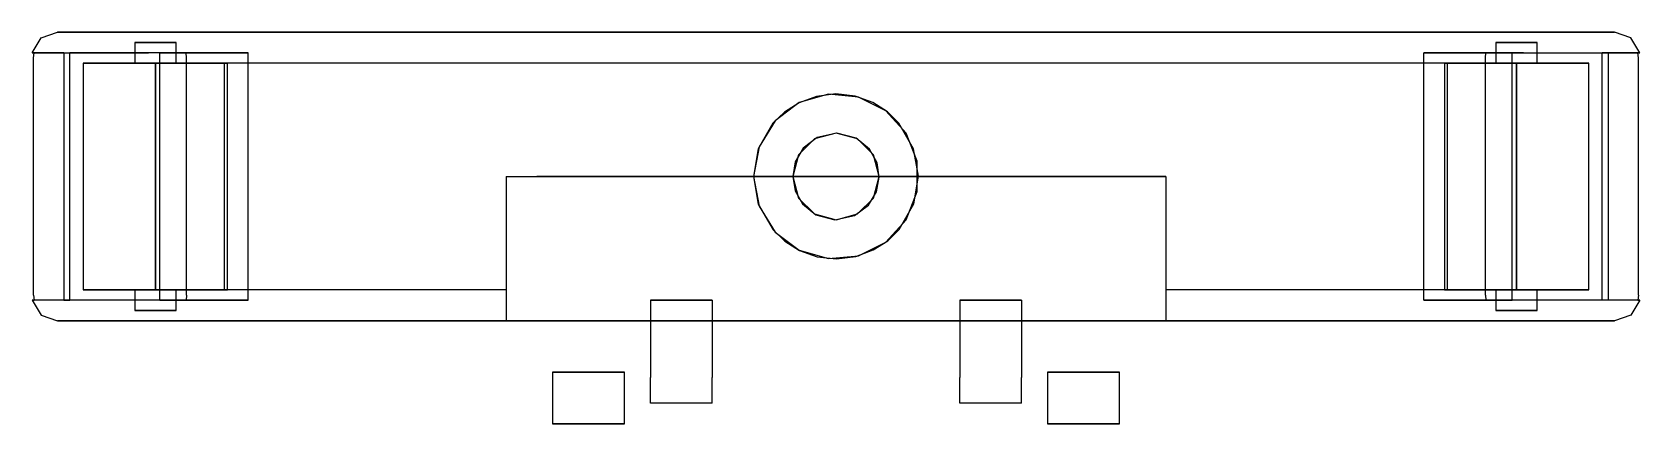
# Model space of a CAD drawing. Header units: millimetres. Extents: x -78 to 200, y -178 to 98.
# Drawn here: x -77.9 to 77.9, y -178 to -140 of the extents above.
import ezdxf

# ---------------------------------------------------------------- set-up
doc = ezdxf.new("R2010")
doc.units = ezdxf.units.MM
doc.layers.add('HIDDEN', color=8, linetype='Continuous')
doc.layers.add('VISIBLE', color=7, linetype='Continuous')

msp = doc.modelspace()

# ---------------------------------------------------------------- linework, layer by layer
at = {"layer": 'HIDDEN'}
for points in [[(-65.9, -140), (-67.03, -140), (-68.13, -140), (-69.18, -140), (-70.19, -140), (-71.13, -140), (-72, -140), (-72.78, -140), (-73.48, -140), (-74.09, -140), (-74.59, -140), (-74.98, -140), (-75.27, -140), (-75.44, -140), (-75.5, -140)], [(-64.42, -140), (-65.9, -140)], [(64.42, -140), (55.92, -140), (47.1, -140), (38, -140), (28.7, -140), (19.22, -140), (9.64, -140), (0, -140), (-9.64, -140), (-19.22, -140), (-28.7, -140), (-38, -140), (-47.1, -140), (-55.92, -140), (-64.42, -140)], [(65.9, -140), (64.42, -140)], [(66.3, -140), (66.28, -140), (66.25, -140), (66.22, -140), (66.19, -140), (66.16, -140), (66.13, -140), (66.1, -140), (66.07, -140), (66.04, -140), (66.01, -140), (65.99, -140), (65.96, -140), (65.93, -140), (65.9, -140)], [(-68, -141), (-67.95, -141), (-67.8, -141), (-67.56, -141), (-67.25, -141), (-66.87, -141), (-66.45, -141), (-66, -141), (-65.55, -141), (-65.13, -141), (-64.75, -141), (-64.44, -141), (-64.2, -141), (-64.05, -141), (-64, -141)], [(-64, -141), (-64.05, -141), (-64.2, -141), (-64.44, -141), (-64.75, -141), (-65.13, -141), (-65.55, -141), (-66, -141), (-66.45, -141), (-66.87, -141), (-67.25, -141), (-67.56, -141), (-67.8, -141), (-67.95, -141), (-68, -141)], [(-68, -141), (-68, -142)], [(-64, -143), (-64, -141)], [(64, -141), (64.05, -141), (64.2, -141), (64.44, -141), (64.75, -141), (65.13, -141), (65.55, -141), (66, -141), (66.45, -141), (66.87, -141), (67.25, -141), (67.56, -141), (67.8, -141), (67.95, -141), (68, -141)], [(68, -141), (67.95, -141), (67.8, -141), (67.56, -141), (67.25, -141), (66.87, -141), (66.45, -141), (66, -141), (65.55, -141), (65.13, -141), (64.75, -141), (64.44, -141), (64.2, -141), (64.05, -141), (64, -141)], [(64, -141), (64, -143)], [(68, -142), (68, -141)], [(-77.76, -142), (-77.79, -142), (-77.81, -142), (-77.84, -142), (-77.86, -142), (-77.87, -142), (-77.89, -142), (-77.9, -142), (-77.92, -142), (-77.93, -142), (-77.93, -142), (-77.94, -142), (-77.95, -142), (-77.95, -142), (-77.95, -142)], [(-74.87, -142), (-77.76, -142)], [(-74.87, -142), (-74.3, -142)], [(-57, -142), (-57.17, -142), (-57.68, -142), (-58.51, -142), (-59.63, -142), (-60.99, -142), (-62.54, -142), (-64.22, -142), (-65.97, -142), (-67.73, -142), (-69.41, -142), (-70.97, -142), (-72.34, -142), (-73.46, -142), (-74.3, -142)], [(-59, -143), (-59.18, -143), (-59.69, -143), (-60.53, -143), (-61.64, -143), (-62.96, -143), (-64.44, -143), (-66, -143), (-67.56, -143), (-69.04, -143), (-70.36, -143), (-71.47, -143), (-72.31, -143), (-72.82, -143), (-73, -143)], [(-68, -143), (-67.95, -143), (-67.8, -143), (-67.56, -143), (-67.25, -143), (-66.87, -143), (-66.45, -143), (-66, -143), (-65.55, -143), (-65.13, -143), (-64.75, -143), (-64.44, -143), (-64.2, -143), (-64.05, -143), (-64, -143)], [(-64, -143), (-64.05, -143), (-64.2, -143), (-64.44, -143), (-64.75, -143), (-65.13, -143), (-65.55, -143), (-66, -143), (-66.45, -143), (-66.87, -143), (-67.25, -143), (-67.56, -143), (-67.8, -143), (-67.95, -143), (-68, -143)], [(-66, -143), (-66, -165)], [(66, -143), (-66, -143)], [(-66, -165), (-66, -143)], [(-59.29, -143), (-59.66, -143), (-60.06, -143), (-60.48, -143), (-60.91, -143), (-61.37, -143), (-61.84, -143), (-62.33, -143), (-62.83, -143), (-63.34, -143), (-63.86, -143), (-64.39, -143), (-64.92, -143), (-65.46, -143), (-66, -143)], [(-65.56, -142), (-64.59, -142), (-63.63, -142), (-62.71, -142), (-61.82, -142), (-60.98, -142), (-60.2, -142), (-59.48, -142), (-58.85, -142), (-58.3, -142), (-57.84, -142), (-57.47, -142), (-57.21, -142), (-57.05, -142), (-57, -142)], [(-65.56, -142), (-65.45, -142)], [(-65.56, -143), (-64.81, -143), (-64.08, -143), (-63.37, -143), (-62.68, -143), (-62.04, -143), (-61.44, -143), (-60.9, -143), (-60.41, -143), (-59.99, -143), (-59.64, -143), (-59.36, -143), (-59.16, -143), (-59.04, -143), (-59, -143)], [(-59.29, -165), (-59.29, -143)], [(59.29, -143), (-59.29, -143)], [(-59, -165), (-59, -143)], [(-57, -166), (-57, -142)], [(65.56, -142), (64.59, -142), (63.63, -142), (62.71, -142), (61.82, -142), (60.98, -142), (60.2, -142), (59.48, -142), (58.85, -142), (58.3, -142), (57.84, -142), (57.47, -142), (57.21, -142), (57.05, -142), (57, -142)], [(57, -142), (57.17, -142), (57.68, -142), (58.51, -142), (59.63, -142), (60.99, -142), (62.54, -142), (64.22, -142), (65.97, -142), (67.73, -142), (69.41, -142), (70.97, -142), (72.34, -142), (73.46, -142), (74.3, -142)], [(57, -166), (57, -142)], [(59, -143), (59.04, -143), (59.16, -143), (59.36, -143), (59.64, -143), (59.99, -143), (60.41, -143), (60.9, -143), (61.44, -143), (62.04, -143), (62.68, -143), (63.37, -143), (64.08, -143), (64.81, -143), (65.56, -143)], [(73, -143), (72.82, -143), (72.31, -143), (71.47, -143), (70.36, -143), (69.04, -143), (67.56, -143), (66, -143), (64.44, -143), (62.96, -143), (61.64, -143), (60.53, -143), (59.69, -143), (59.18, -143), (59, -143)], [(59, -143), (59, -165)], [(59.29, -165), (59.29, -143)], [(66, -143), (65.46, -143), (64.92, -143), (64.39, -143), (63.86, -143), (63.34, -143), (62.83, -143), (62.33, -143), (61.84, -143), (61.37, -143), (60.91, -143), (60.48, -143), (60.06, -143), (59.66, -143), (59.29, -143)], [(64, -143), (64.05, -143), (64.2, -143), (64.44, -143), (64.75, -143), (65.13, -143), (65.55, -143), (66, -143), (66.45, -143), (66.87, -143), (67.25, -143), (67.56, -143), (67.8, -143), (67.95, -143), (68, -143)], [(68, -143), (67.95, -143), (67.8, -143), (67.56, -143), (67.25, -143), (66.87, -143), (66.45, -143), (66, -143), (65.55, -143), (65.13, -143), (64.75, -143), (64.44, -143), (64.2, -143), (64.05, -143), (64, -143)], [(65.56, -142), (65.45, -142)], [(66, -143), (66, -165)], [(66, -165), (66, -143)], [(74.87, -142), (74.3, -142)], [(77.76, -142), (74.87, -142)], [(77.95, -142), (77.95, -142), (77.95, -142), (77.94, -142), (77.93, -142), (77.93, -142), (77.92, -142), (77.9, -142), (77.89, -142), (77.87, -142), (77.86, -142), (77.84, -142), (77.81, -142), (77.79, -142), (77.76, -142)], [(-8, -154), (-7.54, -156.69), (-6.09, -159.19), (-4.96, -160.28), (-3.54, -161.18), (-1.83, -161.79), (0.06, -162), (1.93, -161.76), (3.62, -161.13), (5.02, -160.23), (6.13, -159.14), (7.55, -156.65), (8, -153.98), (7.53, -151.31), (6.1, -148.82), (4.98, -147.74), (3.56, -146.84), (1.87, -146.22), (-0.01, -146), (-1.89, -146.23), (-3.58, -146.85), (-5, -147.75), (-6.11, -148.84), (-7.54, -151.33), (-8, -154)], [(-32, -154), (-32, -165)], [(-32, -154), (-31.98, -154), (-31.92, -154), (-31.83, -154), (-31.7, -154), (-31.54, -154), (-31.35, -154), (-31.12, -154), (-30.87, -154), (-30.6, -154), (-30.3, -154), (-29.99, -154), (-29.67, -154), (-29.34, -154), (-29, -154)], [(-32, -154), (-32, -165)], [(-32, -154), (-31.98, -154), (-31.92, -154), (-31.83, -154), (-31.7, -154), (-31.54, -154), (-31.35, -154), (-31.12, -154), (-30.87, -154), (-30.6, -154), (-30.3, -154), (-29.99, -154), (-29.67, -154), (-29.34, -154), (-29, -154)], [(-32, -154), (32, -154)], [(-32, -154), (32, -154)], [(29, -154), (-29, -154)], [(29, -154), (-29, -154)], [(32, -154), (31.98, -154), (31.92, -154), (31.83, -154), (31.7, -154), (31.54, -154), (31.35, -154), (31.12, -154), (30.87, -154), (30.6, -154), (30.3, -154), (29.99, -154), (29.67, -154), (29.34, -154), (29, -154)], [(32, -154), (31.98, -154), (31.92, -154), (31.83, -154), (31.7, -154), (31.54, -154), (31.35, -154), (31.12, -154), (30.87, -154), (30.6, -154), (30.3, -154), (29.99, -154), (29.67, -154), (29.34, -154), (29, -154)], [(32, -154), (32, -165)], [(32, -154), (32, -165)], [(-59, -165), (-59.18, -165), (-59.69, -165), (-60.53, -165), (-61.64, -165), (-62.96, -165), (-64.44, -165), (-66, -165), (-67.56, -165), (-69.04, -165), (-70.36, -165), (-71.47, -165), (-72.31, -165), (-72.82, -165), (-73, -165)], [(-68, -165), (-67.95, -165), (-67.8, -165), (-67.56, -165), (-67.25, -165), (-66.87, -165), (-66.45, -165), (-66, -165), (-65.55, -165), (-65.13, -165), (-64.75, -165), (-64.44, -165), (-64.2, -165), (-64.05, -165), (-64, -165)], [(-64, -165), (-64.05, -165), (-64.2, -165), (-64.44, -165), (-64.75, -165), (-65.13, -165), (-65.55, -165), (-66, -165), (-66.45, -165), (-66.87, -165), (-67.25, -165), (-67.56, -165), (-67.8, -165), (-67.95, -165), (-68, -165)], [(-32, -165), (-66, -165)], [(-59.29, -165), (-59.66, -165), (-60.06, -165), (-60.48, -165), (-60.91, -165), (-61.37, -165), (-61.84, -165), (-62.33, -165), (-62.83, -165), (-63.34, -165), (-63.86, -165), (-64.39, -165), (-64.92, -165), (-65.46, -165), (-66, -165)], [(-65.56, -165), (-64.81, -165), (-64.08, -165), (-63.37, -165), (-62.68, -165), (-62.04, -165), (-61.44, -165), (-60.9, -165), (-60.41, -165), (-59.99, -165), (-59.64, -165), (-59.36, -165), (-59.16, -165), (-59.04, -165), (-59, -165)], [(-64, -167), (-64, -165)], [(-32, -165), (-59.29, -165)], [(-32, -165), (-32, -168)], [(-32, -165), (-32, -168)], [(32, -165), (32, -168)], [(32, -165), (32, -168)], [(66, -165), (32, -165)], [(59.29, -165), (32, -165)], [(59, -165), (59.04, -165), (59.16, -165), (59.36, -165), (59.64, -165), (59.99, -165), (60.41, -165), (60.9, -165), (61.44, -165), (62.04, -165), (62.68, -165), (63.37, -165), (64.08, -165), (64.81, -165), (65.56, -165)], [(73, -165), (72.82, -165), (72.31, -165), (71.47, -165), (70.36, -165), (69.04, -165), (67.56, -165), (66, -165), (64.44, -165), (62.96, -165), (61.64, -165), (60.53, -165), (59.69, -165), (59.18, -165), (59, -165)], [(66, -165), (65.46, -165), (64.92, -165), (64.39, -165), (63.86, -165), (63.34, -165), (62.83, -165), (62.33, -165), (61.84, -165), (61.37, -165), (60.91, -165), (60.48, -165), (60.06, -165), (59.66, -165), (59.29, -165)], [(64, -165), (64.05, -165), (64.2, -165), (64.44, -165), (64.75, -165), (65.13, -165), (65.55, -165), (66, -165), (66.45, -165), (66.87, -165), (67.25, -165), (67.56, -165), (67.8, -165), (67.95, -165), (68, -165)], [(68, -165), (67.95, -165), (67.8, -165), (67.56, -165), (67.25, -165), (66.87, -165), (66.45, -165), (66, -165), (65.55, -165), (65.13, -165), (64.75, -165), (64.44, -165), (64.2, -165), (64.05, -165), (64, -165)], [(64, -165), (64, -167)], [(-77.95, -166), (-77.95, -166), (-77.95, -166), (-77.94, -166), (-77.93, -166), (-77.93, -166), (-77.92, -166), (-77.9, -166), (-77.89, -166), (-77.87, -166), (-77.86, -166), (-77.84, -166), (-77.81, -166), (-77.79, -166), (-77.76, -166)], [(-74.87, -166), (-77.76, -166)], [(-74.87, -166), (-74.3, -166)], [(-57, -166), (-57.17, -166), (-57.68, -166), (-58.51, -166), (-59.63, -166), (-60.99, -166), (-62.54, -166), (-64.22, -166), (-65.97, -166), (-67.73, -166), (-69.41, -166), (-70.97, -166), (-72.34, -166), (-73.46, -166), (-74.3, -166)], [(-68, -166), (-68, -167)], [(-65.56, -166), (-65.45, -166)], [(-65.56, -166), (-64.59, -166), (-63.63, -166), (-62.71, -166), (-61.82, -166), (-60.98, -166), (-60.2, -166), (-59.48, -166), (-58.85, -166), (-58.3, -166), (-57.84, -166), (-57.47, -166), (-57.21, -166), (-57.05, -166), (-57, -166)], [(-18, -166), (-18, -166.01), (-18, -166.05), (-18, -166.11), (-18, -166.19), (-18, -166.29), (-18, -166.42), (-18, -166.56), (-18, -166.73), (-18, -166.91), (-18, -167.1), (-18, -167.31), (-18, -167.53), (-18, -167.76), (-18, -168)], [(-18, -166), (-18, -168)], [(-18, -166), (-12, -166)], [(-12, -166), (-18, -166)], [(-12, -166), (-12, -166.01), (-12, -166.05), (-12, -166.11), (-12, -166.19), (-12, -166.29), (-12, -166.42), (-12, -166.56), (-12, -166.73), (-12, -166.91), (-12, -167.1), (-12, -167.31), (-12, -167.53), (-12, -167.76), (-12, -168)], [(-12, -166), (-12, -168)], [(12, -166), (18, -166)], [(12, -166), (12, -168)], [(12, -166), (12, -166.01), (12, -166.05), (12, -166.11), (12, -166.19), (12, -166.29), (12, -166.42), (12, -166.56), (12, -166.73), (12, -166.91), (12, -167.1), (12, -167.31), (12, -167.53), (12, -167.76), (12, -168)], [(18, -166), (12, -166)], [(18, -166), (18, -168)], [(18, -166), (18, -166.01), (18, -166.05), (18, -166.11), (18, -166.19), (18, -166.29), (18, -166.42), (18, -166.56), (18, -166.73), (18, -166.91), (18, -167.1), (18, -167.31), (18, -167.53), (18, -167.76), (18, -168)], [(74.3, -166), (73.46, -166), (72.34, -166), (70.97, -166), (69.41, -166), (67.73, -166), (65.97, -166), (64.22, -166), (62.54, -166), (60.99, -166), (59.63, -166), (58.51, -166), (57.68, -166), (57.17, -166), (57, -166)], [(57, -166), (57.05, -166), (57.21, -166), (57.47, -166), (57.84, -166), (58.3, -166), (58.85, -166), (59.48, -166), (60.2, -166), (60.98, -166), (61.82, -166), (62.71, -166), (63.63, -166), (64.59, -166), (65.56, -166)], [(65.56, -166), (65.45, -166)], [(68, -167), (68, -166)], [(74.87, -166), (74.3, -166)], [(77.76, -166), (74.87, -166)], [(77.76, -166), (77.79, -166), (77.81, -166), (77.84, -166), (77.86, -166), (77.87, -166), (77.89, -166), (77.9, -166), (77.92, -166), (77.93, -166), (77.93, -166), (77.94, -166), (77.95, -166), (77.95, -166), (77.95, -166)], [(-65.9, -168), (-67.03, -168), (-68.13, -168), (-69.18, -168), (-70.19, -168), (-71.13, -168), (-72, -168), (-72.78, -168), (-73.48, -168), (-74.09, -168), (-74.59, -168), (-74.98, -168), (-75.27, -168), (-75.44, -168), (-75.5, -168)], [(-68, -167), (-67.95, -167), (-67.8, -167), (-67.56, -167), (-67.25, -167), (-66.87, -167), (-66.45, -167), (-66, -167), (-65.55, -167), (-65.13, -167), (-64.75, -167), (-64.44, -167), (-64.2, -167), (-64.05, -167), (-64, -167)], [(-64, -167), (-64.05, -167), (-64.2, -167), (-64.44, -167), (-64.75, -167), (-65.13, -167), (-65.55, -167), (-66, -167), (-66.45, -167), (-66.87, -167), (-67.25, -167), (-67.56, -167), (-67.8, -167), (-67.95, -167), (-68, -167)], [(-64.42, -168), (-65.9, -168)], [(64.42, -168), (55.92, -168), (47.1, -168), (38, -168), (28.7, -168), (19.22, -168), (9.64, -168), (0, -168), (-9.64, -168), (-19.22, -168), (-28.7, -168), (-38, -168), (-47.1, -168), (-55.92, -168), (-64.42, -168)], [(-32, -168), (-31.98, -168), (-31.92, -168), (-31.83, -168), (-31.7, -168), (-31.54, -168), (-31.35, -168), (-31.12, -168), (-30.87, -168), (-30.6, -168), (-30.3, -168), (-29.99, -168), (-29.67, -168), (-29.34, -168), (-29, -168)], [(-29, -168), (-29.34, -168), (-29.67, -168), (-29.99, -168), (-30.3, -168), (-30.6, -168), (-30.87, -168), (-31.12, -168), (-31.35, -168), (-31.54, -168), (-31.7, -168), (-31.83, -168), (-31.92, -168), (-31.98, -168), (-32, -168)], [(-29, -168), (-18, -168)], [(-29, -168), (29, -168)], [(-12, -168), (-18, -168)], [(-18, -168), (-18, -168.04), (-18, -168.07), (-18, -168.11), (-18, -168.14), (-18, -168.18), (-18, -168.21), (-18, -168.25), (-18, -168.28), (-18, -168.32), (-18, -168.36), (-18, -168.39), (-18, -168.43), (-18, -168.46), (-18, -168.5)], [(-12, -168), (-12, -168.04), (-12, -168.07), (-12, -168.11), (-12, -168.14), (-12, -168.18), (-12, -168.21), (-12, -168.25), (-12, -168.28), (-12, -168.32), (-12, -168.36), (-12, -168.39), (-12, -168.43), (-12, -168.46), (-12, -168.5)], [(18, -168), (12, -168)], [(12, -168), (12, -168.04), (12, -168.07), (12, -168.11), (12, -168.14), (12, -168.18), (12, -168.21), (12, -168.25), (12, -168.28), (12, -168.32), (12, -168.36), (12, -168.39), (12, -168.43), (12, -168.46), (12, -168.5)], [(18, -168), (18, -168.04), (18, -168.07), (18, -168.11), (18, -168.14), (18, -168.18), (18, -168.21), (18, -168.25), (18, -168.28), (18, -168.32), (18, -168.36), (18, -168.39), (18, -168.43), (18, -168.46), (18, -168.5)], [(32, -168), (31.98, -168), (31.92, -168), (31.83, -168), (31.7, -168), (31.54, -168), (31.35, -168), (31.12, -168), (30.87, -168), (30.6, -168), (30.3, -168), (29.99, -168), (29.67, -168), (29.34, -168), (29, -168)], [(29, -168), (29.34, -168), (29.67, -168), (29.99, -168), (30.3, -168), (30.6, -168), (30.87, -168), (31.12, -168), (31.35, -168), (31.54, -168), (31.7, -168), (31.83, -168), (31.92, -168), (31.98, -168), (32, -168)], [(64, -167), (64.05, -167), (64.2, -167), (64.44, -167), (64.75, -167), (65.13, -167), (65.55, -167), (66, -167), (66.45, -167), (66.87, -167), (67.25, -167), (67.56, -167), (67.8, -167), (67.95, -167), (68, -167)], [(68, -167), (67.95, -167), (67.8, -167), (67.56, -167), (67.25, -167), (66.87, -167), (66.45, -167), (66, -167), (65.55, -167), (65.13, -167), (64.75, -167), (64.44, -167), (64.2, -167), (64.05, -167), (64, -167)], [(65.9, -168), (64.42, -168)], [(66.3, -168), (66.28, -168), (66.25, -168), (66.22, -168), (66.19, -168), (66.16, -168), (66.13, -168), (66.1, -168), (66.07, -168), (66.04, -168), (66.01, -168), (65.99, -168), (65.96, -168), (65.93, -168), (65.9, -168)], [(-18, -168.5), (-18, -173.5)], [(-12, -168.5), (-12, -173.5)], [(12, -168.5), (12, -173.5)], [(18, -168.5), (18, -173.5)], [(-20.5, -173), (-20.59, -173), (-20.85, -173), (-21.26, -173), (-21.82, -173), (-22.48, -173), (-23.22, -173), (-24, -173), (-24.78, -173), (-25.52, -173), (-26.18, -173), (-26.74, -173), (-27.15, -173), (-27.41, -173), (-27.5, -173)], [(27.5, -173), (27.41, -173), (27.15, -173), (26.74, -173), (26.18, -173), (25.52, -173), (24.78, -173), (24, -173), (23.22, -173), (22.48, -173), (21.82, -173), (21.26, -173), (20.85, -173), (20.59, -173), (20.5, -173)], [(-18, -176), (-18, -175.98), (-18, -175.94), (-18, -175.86), (-18, -175.75), (-18, -175.62), (-18, -175.45), (-18, -175.27), (-18, -175.06), (-18, -174.83), (-18, -174.58), (-18, -174.33), (-18, -174.06), (-18, -173.78), (-18, -173.5)], [(-12, -176), (-12, -175.98), (-12, -175.94), (-12, -175.86), (-12, -175.75), (-12, -175.62), (-12, -175.45), (-12, -175.27), (-12, -175.06), (-12, -174.83), (-12, -174.58), (-12, -174.33), (-12, -174.06), (-12, -173.78), (-12, -173.5)], [(12, -176), (12, -175.98), (12, -175.94), (12, -175.86), (12, -175.75), (12, -175.62), (12, -175.45), (12, -175.27), (12, -175.06), (12, -174.83), (12, -174.58), (12, -174.33), (12, -174.06), (12, -173.78), (12, -173.5)], [(18, -176), (18, -175.98), (18, -175.94), (18, -175.86), (18, -175.75), (18, -175.62), (18, -175.45), (18, -175.27), (18, -175.06), (18, -174.83), (18, -174.58), (18, -174.33), (18, -174.06), (18, -173.78), (18, -173.5)], [(-12, -176), (-18, -176)], [(18, -176), (12, -176)], [(-20.5, -178), (-20.59, -178), (-20.85, -178), (-21.26, -178), (-21.82, -178), (-22.48, -178), (-23.22, -178), (-24, -178), (-24.78, -178), (-25.52, -178), (-26.18, -178), (-26.74, -178), (-27.15, -178), (-27.41, -178), (-27.5, -178)], [(27.5, -178), (27.41, -178), (27.15, -178), (26.74, -178), (26.18, -178), (25.52, -178), (24.78, -178), (24, -178), (23.22, -178), (22.48, -178), (21.82, -178), (21.26, -178), (20.85, -178), (20.59, -178), (20.5, -178)]]:
    msp.add_lwpolyline(points, dxfattribs=at)
at = {"layer": 'VISIBLE'}
for points in [[(-77.95, -142), (-77.08, -140.56), (-75.5, -140)], [(-75.5, -140), (-75.45, -140), (-75.28, -140), (-75.01, -140), (-74.63, -140), (-74.16, -140), (-73.58, -140), (-72.91, -140), (-72.16, -140), (-71.33, -140), (-70.43, -140), (-69.47, -140), (-68.46, -140), (-67.4, -140), (-66.3, -140)], [(-66.3, -140), (-57.27, -140), (-48.03, -140), (-38.63, -140), (-29.09, -140), (-19.45, -140), (-9.74, -140), (0, -140), (9.74, -140), (19.45, -140), (29.09, -140), (38.63, -140), (48.03, -140), (57.27, -140), (66.3, -140)], [(66.3, -140), (67.4, -140), (68.46, -140), (69.47, -140), (70.43, -140), (71.33, -140), (72.16, -140), (72.91, -140), (73.58, -140), (74.16, -140), (74.63, -140), (75.01, -140), (75.28, -140), (75.45, -140), (75.5, -140)], [(75.5, -140), (75.45, -140), (75.28, -140), (75.01, -140), (74.63, -140), (74.16, -140), (73.58, -140), (72.91, -140), (72.16, -140), (71.33, -140), (70.43, -140), (69.47, -140), (68.46, -140), (67.4, -140), (66.3, -140)], [(77.95, -142), (77.08, -140.56), (75.5, -140)], [(-77.95, -142), (-77.88, -142), (-77.68, -142), (-77.35, -142), (-76.88, -142), (-76.3, -142), (-75.59, -142), (-74.77, -142), (-73.85, -142), (-72.83, -142), (-71.72, -142), (-70.54, -142), (-69.3, -142), (-68, -142), (-66.66, -142)], [(-77.82, -142.5), (-77.76, -142)], [(-77.82, -165.5), (-77.82, -142.5)], [(-74.87, -142), (-74.87, -166)], [(-74.3, -166), (-74.3, -142)], [(-73, -143), (-72.95, -143), (-72.81, -143), (-72.58, -143), (-72.25, -143), (-71.84, -143), (-71.35, -143), (-70.79, -143), (-70.17, -143), (-69.48, -143), (-68.75, -143), (-67.98, -143), (-67.19, -143), (-66.38, -143), (-65.56, -143)], [(-73, -143), (-73, -165)], [(-68, -142), (-68, -143)], [(-65.45, -142), (-66.66, -142)], [(-65.56, -166), (-65.56, -142)], [(-65.45, -142), (-65.27, -142), (-65.1, -142), (-64.92, -142), (-64.75, -142), (-64.58, -142), (-64.4, -142), (-64.23, -142), (-64.05, -142), (-63.88, -142), (-63.7, -142), (-63.53, -142), (-63.35, -142), (-63.18, -142), (-63, -142)], [(-65.45, -142), (-63, -142)], [(-62.97, -142.5), (-63, -142)], [(-62.97, -165.5), (-62.97, -142.5)], [(62.97, -142.5), (63, -142)], [(62.97, -165.5), (62.97, -142.5)], [(63, -142), (63.18, -142), (63.35, -142), (63.53, -142), (63.7, -142), (63.88, -142), (64.05, -142), (64.23, -142), (64.4, -142), (64.58, -142), (64.75, -142), (64.92, -142), (65.1, -142), (65.27, -142), (65.45, -142)], [(65.45, -142), (63, -142)], [(66.66, -142), (65.45, -142)], [(65.56, -166), (65.56, -142)], [(65.56, -143), (66.38, -143), (67.19, -143), (67.98, -143), (68.75, -143), (69.48, -143), (70.17, -143), (70.79, -143), (71.35, -143), (71.84, -143), (72.25, -143), (72.58, -143), (72.81, -143), (72.95, -143), (73, -143)], [(66.66, -142), (68, -142), (69.3, -142), (70.54, -142), (71.72, -142), (72.83, -142), (73.85, -142), (74.77, -142), (75.59, -142), (76.3, -142), (76.88, -142), (77.35, -142), (77.68, -142), (77.88, -142), (77.95, -142)], [(68, -143), (68, -142)], [(73, -165), (73, -143)], [(74.3, -166), (74.3, -142)], [(74.87, -142), (74.87, -166)], [(77.82, -142.5), (77.76, -142)], [(77.82, -165.5), (77.82, -142.5)], [(-8, -154), (-7.46, -156.89), (-5.91, -159.39), (-3.57, -161.16), (-0.74, -161.97), (2.19, -161.69), (4.82, -160.38), (6.8, -158.21), (7.86, -155.47), (7.86, -152.53), (6.8, -149.79), (4.82, -147.62), (2.19, -146.31), (-0.74, -146.03), (-3.57, -146.84), (-5.91, -148.61), (-7.46, -151.11), (-8, -154)], [(-4.2, -154), (-3.64, -156.1), (-2.1, -157.64), (0, -158.2), (2.1, -157.64), (3.64, -156.1), (4.2, -154), (3.64, -151.9), (2.1, -150.36), (0, -149.8), (-2.1, -150.36), (-3.64, -151.9), (-4.2, -154)], [(-4.2, -154), (-3.97, -155.38), (-3.24, -156.67), (-1.95, -157.72), (-0.1, -158.2), (1.78, -157.8), (3.14, -156.78), (3.93, -155.48), (4.2, -154.08), (3.98, -152.67), (3.26, -151.35), (1.94, -150.27), (0.07, -149.8), (-1.83, -150.22), (-3.19, -151.27), (-3.95, -152.59), (-4.2, -154)], [(-73, -165), (-72.95, -165), (-72.81, -165), (-72.58, -165), (-72.25, -165), (-71.84, -165), (-71.35, -165), (-70.79, -165), (-70.17, -165), (-69.48, -165), (-68.75, -165), (-67.98, -165), (-67.19, -165), (-66.38, -165), (-65.56, -165)], [(-68, -165), (-68, -166)], [(65.56, -165), (66.38, -165), (67.19, -165), (67.98, -165), (68.75, -165), (69.48, -165), (70.17, -165), (70.79, -165), (71.35, -165), (71.84, -165), (72.25, -165), (72.58, -165), (72.81, -165), (72.95, -165), (73, -165)], [(68, -166), (68, -165)], [(-66.66, -166), (-68, -166), (-69.3, -166), (-70.54, -166), (-71.72, -166), (-72.83, -166), (-73.85, -166), (-74.77, -166), (-75.59, -166), (-76.3, -166), (-76.88, -166), (-77.35, -166), (-77.68, -166), (-77.88, -166), (-77.95, -166)], [(-77.95, -166), (-77.08, -167.44), (-75.5, -168)], [(-77.82, -165.5), (-77.76, -166)], [(-65.45, -166), (-66.66, -166)], [(-63, -166), (-63.18, -166), (-63.35, -166), (-63.53, -166), (-63.7, -166), (-63.88, -166), (-64.05, -166), (-64.23, -166), (-64.4, -166), (-64.58, -166), (-64.75, -166), (-64.92, -166), (-65.1, -166), (-65.27, -166), (-65.45, -166)], [(-65.45, -166), (-63, -166)], [(-62.97, -165.5), (-63, -166)], [(62.97, -165.5), (63, -166)], [(65.45, -166), (65.27, -166), (65.1, -166), (64.92, -166), (64.75, -166), (64.58, -166), (64.4, -166), (64.23, -166), (64.05, -166), (63.88, -166), (63.7, -166), (63.53, -166), (63.35, -166), (63.18, -166), (63, -166)], [(65.45, -166), (63, -166)], [(66.66, -166), (65.45, -166)], [(77.95, -166), (77.88, -166), (77.68, -166), (77.35, -166), (76.88, -166), (76.3, -166), (75.59, -166), (74.77, -166), (73.85, -166), (72.83, -166), (71.72, -166), (70.54, -166), (69.3, -166), (68, -166), (66.66, -166)], [(77.95, -166), (77.08, -167.44), (75.5, -168)], [(77.82, -165.5), (77.76, -166)], [(-75.5, -168), (-75.45, -168), (-75.28, -168), (-75.01, -168), (-74.63, -168), (-74.16, -168), (-73.58, -168), (-72.91, -168), (-72.16, -168), (-71.33, -168), (-70.43, -168), (-69.47, -168), (-68.46, -168), (-67.4, -168), (-66.3, -168)], [(-66.3, -168), (-57.27, -168), (-48.03, -168), (-38.63, -168), (-29.09, -168), (-19.45, -168), (-9.74, -168), (0, -168), (9.74, -168), (19.45, -168), (29.09, -168), (38.63, -168), (48.03, -168), (57.27, -168), (66.3, -168)], [(-18, -168), (-18, -168.04), (-18, -168.07), (-18, -168.11), (-18, -168.14), (-18, -168.18), (-18, -168.21), (-18, -168.25), (-18, -168.28), (-18, -168.32), (-18, -168.36), (-18, -168.39), (-18, -168.43), (-18, -168.46), (-18, -168.5)], [(-12, -168), (12, -168)], [(-12, -168), (-12, -168.04), (-12, -168.07), (-12, -168.11), (-12, -168.14), (-12, -168.18), (-12, -168.21), (-12, -168.25), (-12, -168.28), (-12, -168.32), (-12, -168.36), (-12, -168.39), (-12, -168.43), (-12, -168.46), (-12, -168.5)], [(12, -168), (12, -168.04), (12, -168.07), (12, -168.11), (12, -168.14), (12, -168.18), (12, -168.21), (12, -168.25), (12, -168.28), (12, -168.32), (12, -168.36), (12, -168.39), (12, -168.43), (12, -168.46), (12, -168.5)], [(18, -168), (29, -168)], [(18, -168), (18, -168.04), (18, -168.07), (18, -168.11), (18, -168.14), (18, -168.18), (18, -168.21), (18, -168.25), (18, -168.28), (18, -168.32), (18, -168.36), (18, -168.39), (18, -168.43), (18, -168.46), (18, -168.5)], [(66.3, -168), (67.4, -168), (68.46, -168), (69.47, -168), (70.43, -168), (71.33, -168), (72.16, -168), (72.91, -168), (73.58, -168), (74.16, -168), (74.63, -168), (75.01, -168), (75.28, -168), (75.45, -168), (75.5, -168)], [(75.5, -168), (75.45, -168), (75.28, -168), (75.01, -168), (74.63, -168), (74.16, -168), (73.58, -168), (72.91, -168), (72.16, -168), (71.33, -168), (70.43, -168), (69.47, -168), (68.46, -168), (67.4, -168), (66.3, -168)], [(-18, -168.5), (-18, -173.5)], [(-12, -168.5), (-12, -173.5)], [(12, -168.5), (12, -173.5)], [(18, -168.5), (18, -173.5)], [(-27.5, -173), (-27.5, -178)], [(-27.5, -173), (-27.41, -173), (-27.15, -173), (-26.74, -173), (-26.18, -173), (-25.52, -173), (-24.78, -173), (-24, -173), (-23.22, -173), (-22.48, -173), (-21.82, -173), (-21.26, -173), (-20.85, -173), (-20.59, -173), (-20.5, -173)], [(-20.5, -178), (-20.5, -173)], [(20.5, -173), (20.5, -178)], [(20.5, -173), (20.59, -173), (20.85, -173), (21.26, -173), (21.82, -173), (22.48, -173), (23.22, -173), (24, -173), (24.78, -173), (25.52, -173), (26.18, -173), (26.74, -173), (27.15, -173), (27.41, -173), (27.5, -173)], [(27.5, -178), (27.5, -173)], [(-18, -176), (-18, -175.98), (-18, -175.94), (-18, -175.86), (-18, -175.75), (-18, -175.62), (-18, -175.45), (-18, -175.27), (-18, -175.06), (-18, -174.83), (-18, -174.58), (-18, -174.33), (-18, -174.06), (-18, -173.78), (-18, -173.5)], [(-12, -176), (-12, -175.98), (-12, -175.94), (-12, -175.86), (-12, -175.75), (-12, -175.62), (-12, -175.45), (-12, -175.27), (-12, -175.06), (-12, -174.83), (-12, -174.58), (-12, -174.33), (-12, -174.06), (-12, -173.78), (-12, -173.5)], [(12, -176), (12, -175.98), (12, -175.94), (12, -175.86), (12, -175.75), (12, -175.62), (12, -175.45), (12, -175.27), (12, -175.06), (12, -174.83), (12, -174.58), (12, -174.33), (12, -174.06), (12, -173.78), (12, -173.5)], [(18, -176), (18, -175.98), (18, -175.94), (18, -175.86), (18, -175.75), (18, -175.62), (18, -175.45), (18, -175.27), (18, -175.06), (18, -174.83), (18, -174.58), (18, -174.33), (18, -174.06), (18, -173.78), (18, -173.5)], [(-12, -176), (-18, -176)], [(18, -176), (12, -176)], [(-27.5, -178), (-27.41, -178), (-27.15, -178), (-26.74, -178), (-26.18, -178), (-25.52, -178), (-24.78, -178), (-24, -178), (-23.22, -178), (-22.48, -178), (-21.82, -178), (-21.26, -178), (-20.85, -178), (-20.59, -178), (-20.5, -178)], [(20.5, -178), (20.59, -178), (20.85, -178), (21.26, -178), (21.82, -178), (22.48, -178), (23.22, -178), (24, -178), (24.78, -178), (25.52, -178), (26.18, -178), (26.74, -178), (27.15, -178), (27.41, -178), (27.5, -178)]]:
    msp.add_lwpolyline(points, dxfattribs=at)

doc.saveas('drawing.dxf')
